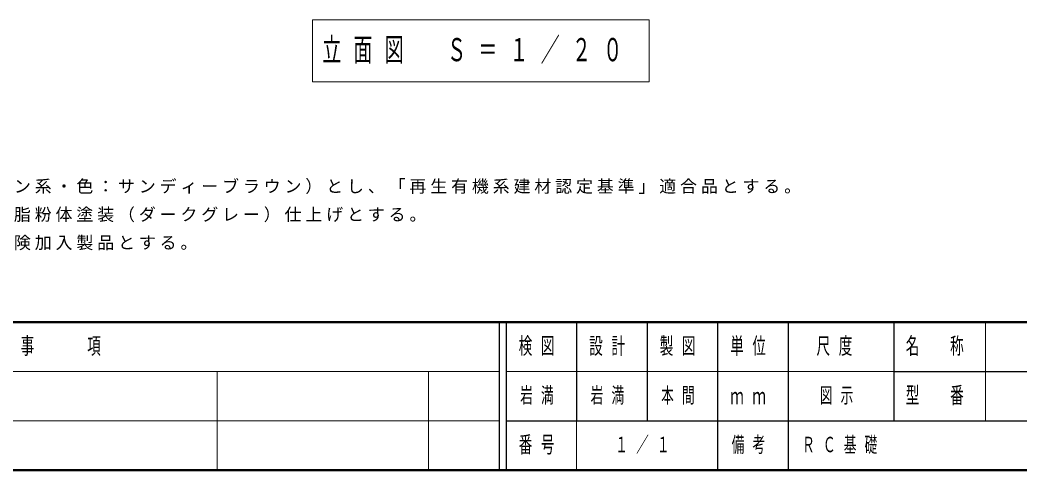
# Model space of a CAD drawing. Units: millimetres on the paper, scale 1:20. Extents: x -385 to 0, y 0 to 267.
# Drawn here: x -311.4 to -169.6, y 0 to 63.9 of the extents above; entities that cross this region are included whole.
import ezdxf

# ---------------------------------------------------------------- set-up
doc = ezdxf.new("R2010")
doc.units = ezdxf.units.MM
doc.layers.add('LY_1', color=7, linetype='Continuous', lineweight=25)
doc.layers.add('LY_2', color=7, linetype='Continuous', lineweight=13)
doc.styles.add('ＭＳ ゴシック', font='')
doc.styles.get('ＭＳ ゴシック').set_extended_font_data('MS Gothic')

msp = doc.modelspace()

# ---------------------------------------------------------------- linework, layer by layer
at = {"layer": 'LY_1', "lineweight": 13}
for p, q in [((-269.977, 63.875), (-269.977, 55.075)), ((-222.177, 63.875), (-269.977, 63.875)), ((-222.177, 55.075), (-222.177, 63.875)), ((-269.977, 55.075), (-222.177, 55.075))]:
    msp.add_line(p, q, dxfattribs=at)
at = {"layer": 'LY_2', "lineweight": 50}
for p, q in [((-385, 21), (0, 21)), ((-385, 0), (0, 0))]:
    msp.add_line(p, q, dxfattribs=at)
at = {"layer": 'LY_2', "color": 211, "lineweight": 25}
for p, q in [((-243.5, 21), (-243.5, 0)), ((-242.5, 21), (-242.5, 0)), ((-232.5, 21), (-232.5, 7)), ((-222.5, 21), (-222.5, 7)), ((-212.5, 21), (-212.5, 0)), ((-202.5, 21), (-202.5, 7)), ((-187.5, 21), (-187.5, 7)), ((-187.5, 14), (-70, 14)), ((-242.5, 7), (0, 7))]:
    msp.add_line(p, q, dxfattribs=at)
at = {"layer": 'LY_2'}
for p, q in [((-174.5, 21), (-174.5, 7)), ((-385, 14), (-243.5, 14)), ((-283.5, 14), (-283.5, 0)), ((-253.5, 14), (-253.5, 0)), ((-242.5, 14), (-187.5, 14)), ((-385, 7), (-243.5, 7)), ((-232.5, 7), (-232.5, 0))]:
    msp.add_line(p, q, dxfattribs=at)
at = {"layer": 'LY_2', "lineweight": 25}
msp.add_line((-202.5, 7), (-202.5, 0), dxfattribs=at)

# ---------------------------------------------------------------- texts
at = {"layer": 'LY_1', "style": 'ＭＳ ゴシック'}
for s, insert, char_height, attachment_point in [('\\T1.64;\\W0.6;立面図\u3000Ｓ＝１／２０', (-268.577, 59.475), 3.299, 4), ('\\T1.23;木材は、木粉入り再生プラスチック（ポリプロピレン系・色：サンディーブラウン）とし、「再生有機系建材認定基準」適合品とする。', (-380.22, 39.164), 1.76, 7), ('\\T1.23;鋼材は、電気亜鉛メッキ処理の上、ポリエステル樹脂粉体塗装（ダークグレー）仕上げとする。', (-380.22, 35.164), 1.76, 7), ('\\T1.23;本製品は、（一社）日本公園施設業協会賠償責任保険加入製品とする。', (-380.22, 31.164), 1.76, 7), ('\\T1.64;\\W0.6;岩満', (-240.5, 10.5), 2.199, 4), ('\\T1.64;\\W0.6;岩満', (-230.5, 10.5), 2.199, 4), ('\\T1.64;\\W0.6;本間', (-220.5, 10.5), 2.199, 4), ('\\T1.64;\\W0.6;図示', (-198, 10.5), 2.199, 4), ('\\T1.64;\\W0.6;１／１', (-227, 3.5), 2.199, 4), ('\\T1.64;\\W0.6;ＲＣ基礎', (-200.5, 3.5), 2.199, 4)]:
    msp.add_mtext(s, dxfattribs=dict(at, insert=insert, char_height=char_height, attachment_point=attachment_point))
at = {"layer": 'LY_2', "color": 4, "attachment_point": 4, "style": 'ＭＳ ゴシック'}
for s, insert, char_height in [('\\T1.64;\\W0.6;改\u3000\u3000訂\u3000\u3000事\u3000\u3000項', (-330.25, 17.5), 2.346), ('\\T1.64;\\W0.6;検図', (-240.7, 17.5), 2.346), ('\\T1.64;\\W0.6;設計', (-230.7, 17.5), 2.346), ('\\T1.64;\\W0.6;製図', (-220.7, 17.5), 2.346), ('\\T1.64;\\W0.6;単位', (-210.7, 17.5), 2.346), ('\\T1.64;\\W0.6;尺度', (-198.45, 17.5), 2.346), ('\\T1.64;\\W0.6;名\u3000称', (-185.8, 17.5), 2.346), ('\\T1.64;\\W0.6;型\u3000番', (-185.8, 10.5), 2.346), ('\\T1.64;\\W0.6;ｍｍ', (-210.7, 10.5), 2.346), ('\\T1.64;\\W0.6;番号', (-240.7, 3.5), 2.346), ('\\T1.64;\\W0.6;備考', (-210.5, 3.5), 2.199)]:
    msp.add_mtext(s, dxfattribs=dict(at, insert=insert, char_height=char_height))

doc.saveas('drawing.dxf')
